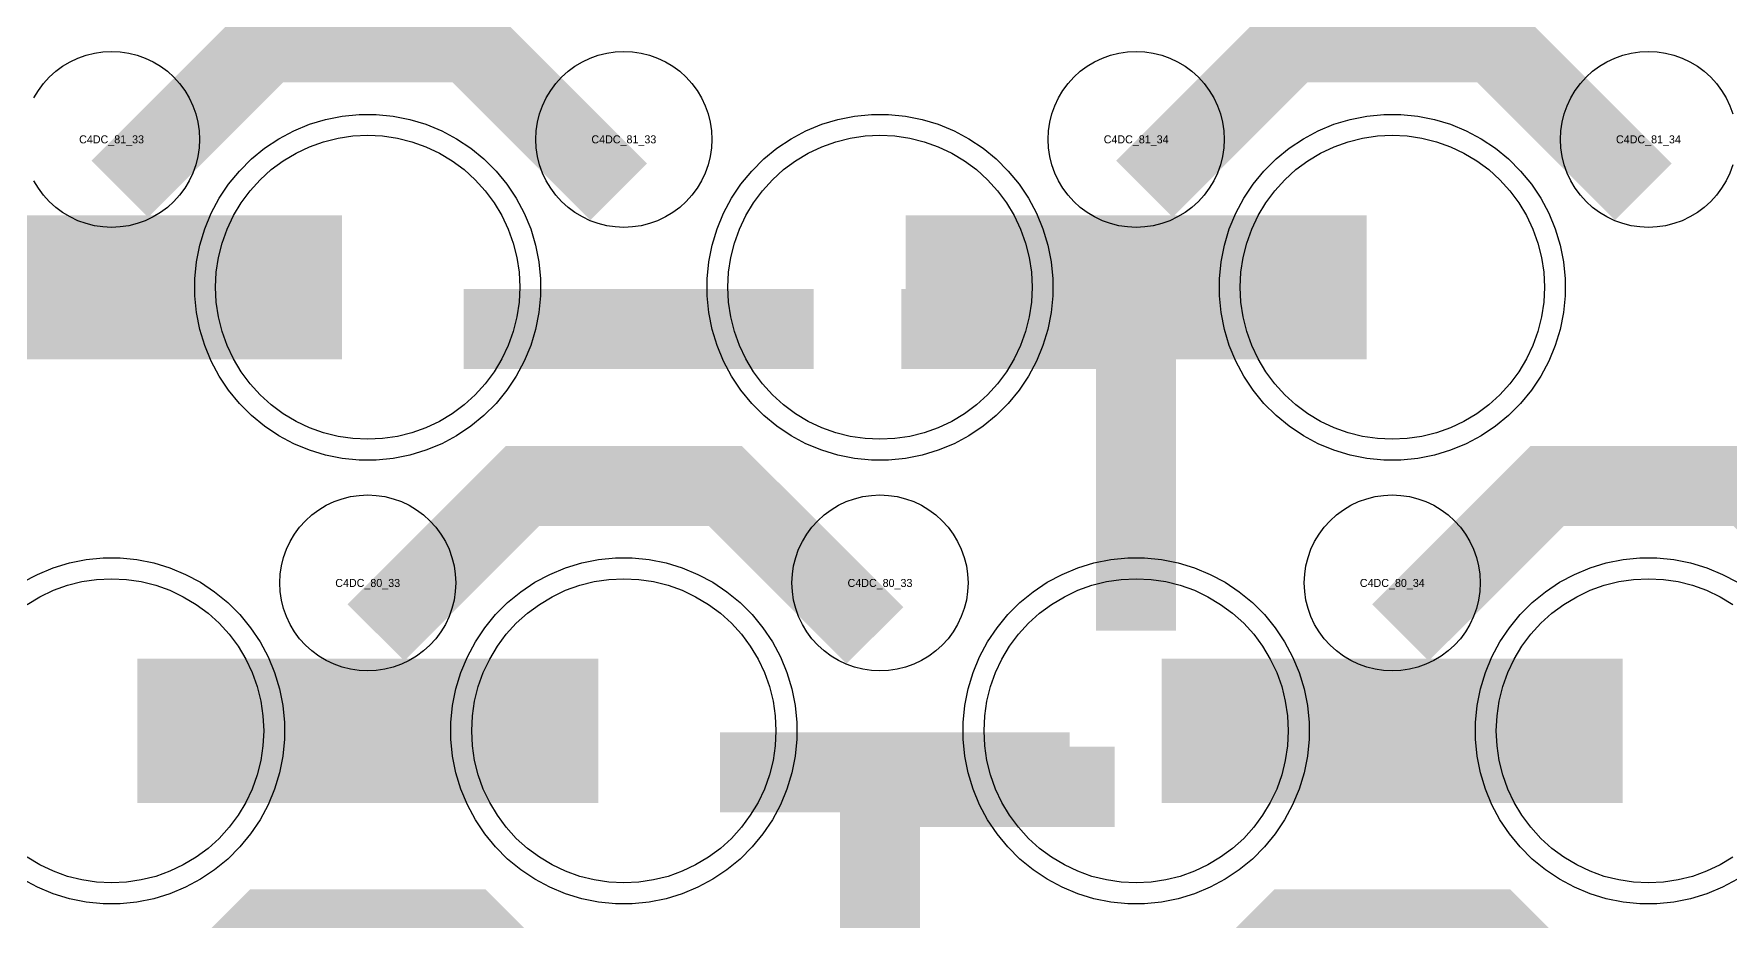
# Model space of a CAD drawing. Extents: x -11880 to 11880, y -14992 to 14992.
# Drawn here: x -1464 to -934, y -3814 to -3537 of the extents above; entities that cross this region are included whole.
import ezdxf
from ezdxf.enums import TextEntityAlignment as Align

# ---------------------------------------------------------------- set-up
doc = ezdxf.new("R2010")
doc.units = 0
doc.header["$MEASUREMENT"] = 0
for name, color, linetype in [('GDS_775_DT_237', 138, 'CONTINUOUS'), ('RDL1_FS', 34, 'CONTINUOUS'), ('RDL_BS', 160, 'CONTINUOUS')]:
    doc.layers.add(name, color=color, linetype=linetype)

msp = doc.modelspace()

# ---------------------------------------------------------------- linework, layer by layer
at = {"layer": 'RDL1_FS'}
for points in [[(-1360, -3663.384), (-1364.657, -3663.155), (-1369.268, -3662.471), (-1373.791, -3661.339), (-1378.181, -3659.767), (-1382.395, -3657.775), (-1386.395, -3655.377), (-1390.14, -3652.599), (-1393.594, -3649.469), (-1396.724, -3646.015), (-1399.502, -3642.27), (-1401.9, -3638.27), (-1403.892, -3634.056), (-1405.464, -3629.666), (-1406.596, -3625.143), (-1407.28, -3620.532), (-1407.509, -3615.875), (-1407.28, -3611.218), (-1406.596, -3606.607), (-1405.464, -3602.084), (-1403.892, -3597.694), (-1401.9, -3593.48), (-1399.502, -3589.48), (-1396.724, -3585.735), (-1393.594, -3582.281), (-1390.14, -3579.151), (-1386.395, -3576.373), (-1382.395, -3573.975), (-1378.181, -3571.983), (-1373.791, -3570.411), (-1369.268, -3569.279), (-1364.657, -3568.595), (-1360, -3568.366), (-1355.343, -3568.595), (-1350.732, -3569.279), (-1346.209, -3570.411), (-1341.819, -3571.983), (-1337.605, -3573.975), (-1333.605, -3576.373), (-1329.86, -3579.151), (-1326.406, -3582.281), (-1323.276, -3585.735), (-1320.498, -3589.48), (-1318.1, -3593.48), (-1316.108, -3597.694), (-1314.536, -3602.084), (-1313.404, -3606.607), (-1312.72, -3611.218), (-1312.491, -3615.875), (-1312.72, -3620.532), (-1313.404, -3625.143), (-1314.536, -3629.666), (-1316.108, -3634.056), (-1318.1, -3638.27), (-1320.498, -3642.27), (-1323.276, -3646.015), (-1326.406, -3649.469), (-1329.86, -3652.599), (-1333.605, -3655.377), (-1337.605, -3657.775), (-1341.819, -3659.767), (-1346.209, -3661.339), (-1350.732, -3662.471), (-1355.343, -3663.155)], [(-1200, -3663.384), (-1204.657, -3663.155), (-1209.268, -3662.471), (-1213.791, -3661.339), (-1218.181, -3659.767), (-1222.395, -3657.775), (-1226.395, -3655.377), (-1230.14, -3652.599), (-1233.594, -3649.469), (-1236.724, -3646.015), (-1239.502, -3642.27), (-1241.9, -3638.27), (-1243.892, -3634.056), (-1245.464, -3629.666), (-1246.596, -3625.143), (-1247.28, -3620.532), (-1247.509, -3615.875), (-1247.28, -3611.218), (-1246.596, -3606.607), (-1245.464, -3602.084), (-1243.892, -3597.694), (-1241.9, -3593.48), (-1239.502, -3589.48), (-1236.724, -3585.735), (-1233.594, -3582.281), (-1230.14, -3579.151), (-1226.395, -3576.373), (-1222.395, -3573.975), (-1218.181, -3571.983), (-1213.791, -3570.411), (-1209.268, -3569.279), (-1204.657, -3568.595), (-1200, -3568.366), (-1195.343, -3568.595), (-1190.732, -3569.279), (-1186.209, -3570.411), (-1181.819, -3571.983), (-1177.605, -3573.975), (-1173.605, -3576.373), (-1169.86, -3579.151), (-1166.406, -3582.281), (-1163.276, -3585.735), (-1160.498, -3589.48), (-1158.1, -3593.48), (-1156.108, -3597.694), (-1154.536, -3602.084), (-1153.404, -3606.607), (-1152.72, -3611.218), (-1152.491, -3615.875), (-1152.72, -3620.532), (-1153.404, -3625.143), (-1154.536, -3629.666), (-1156.108, -3634.056), (-1158.1, -3638.27), (-1160.498, -3642.27), (-1163.276, -3646.015), (-1166.406, -3649.469), (-1169.86, -3652.599), (-1173.605, -3655.377), (-1177.605, -3657.775), (-1181.819, -3659.767), (-1186.209, -3661.339), (-1190.732, -3662.471), (-1195.343, -3663.155)], [(-1040, -3663.384), (-1044.657, -3663.155), (-1049.268, -3662.471), (-1053.791, -3661.339), (-1058.181, -3659.767), (-1062.395, -3657.775), (-1066.395, -3655.377), (-1070.14, -3652.599), (-1073.594, -3649.469), (-1076.724, -3646.015), (-1079.502, -3642.27), (-1081.9, -3638.27), (-1083.892, -3634.056), (-1085.464, -3629.666), (-1086.596, -3625.143), (-1087.28, -3620.532), (-1087.509, -3615.875), (-1087.28, -3611.218), (-1086.596, -3606.607), (-1085.464, -3602.084), (-1083.892, -3597.694), (-1081.9, -3593.48), (-1079.502, -3589.48), (-1076.724, -3585.735), (-1073.594, -3582.281), (-1070.14, -3579.151), (-1066.395, -3576.373), (-1062.395, -3573.975), (-1058.181, -3571.983), (-1053.791, -3570.411), (-1049.268, -3569.279), (-1044.657, -3568.595), (-1040, -3568.366), (-1035.343, -3568.595), (-1030.732, -3569.279), (-1026.209, -3570.411), (-1021.819, -3571.983), (-1017.605, -3573.975), (-1013.605, -3576.373), (-1009.86, -3579.151), (-1006.406, -3582.281), (-1003.276, -3585.735), (-1000.498, -3589.48), (-998.1, -3593.48), (-996.108, -3597.694), (-994.536, -3602.084), (-993.404, -3606.607), (-992.72, -3611.218), (-992.491, -3615.875), (-992.72, -3620.532), (-993.404, -3625.143), (-994.536, -3629.666), (-996.108, -3634.056), (-998.1, -3638.27), (-1000.498, -3642.27), (-1003.276, -3646.015), (-1006.406, -3649.469), (-1009.86, -3652.599), (-1013.605, -3655.377), (-1017.605, -3657.775), (-1021.819, -3659.767), (-1026.209, -3661.339), (-1030.732, -3662.471), (-1035.343, -3663.155)], [(-1280, -3801.949), (-1284.657, -3801.72), (-1289.268, -3801.036), (-1293.791, -3799.904), (-1298.181, -3798.332), (-1302.395, -3796.34), (-1306.395, -3793.942), (-1310.14, -3791.164), (-1313.594, -3788.034), (-1316.724, -3784.58), (-1319.502, -3780.835), (-1321.9, -3776.835), (-1323.892, -3772.621), (-1325.464, -3768.231), (-1326.596, -3763.708), (-1327.28, -3759.097), (-1327.509, -3754.44), (-1327.28, -3749.783), (-1326.596, -3745.172), (-1325.464, -3740.649), (-1323.892, -3736.259), (-1321.9, -3732.045), (-1319.502, -3728.045), (-1316.724, -3724.3), (-1313.594, -3720.846), (-1310.14, -3717.716), (-1306.395, -3714.938), (-1302.395, -3712.54), (-1298.181, -3710.548), (-1293.791, -3708.976), (-1289.268, -3707.844), (-1284.657, -3707.16), (-1280, -3706.931), (-1275.343, -3707.16), (-1270.732, -3707.844), (-1266.209, -3708.976), (-1261.819, -3710.548), (-1257.605, -3712.54), (-1253.605, -3714.938), (-1249.86, -3717.716), (-1246.406, -3720.846), (-1243.276, -3724.3), (-1240.498, -3728.045), (-1238.1, -3732.045), (-1236.108, -3736.259), (-1234.536, -3740.649), (-1233.404, -3745.172), (-1232.72, -3749.783), (-1232.491, -3754.44), (-1232.72, -3759.097), (-1233.404, -3763.708), (-1234.536, -3768.231), (-1236.108, -3772.621), (-1238.1, -3776.835), (-1240.498, -3780.835), (-1243.276, -3784.58), (-1246.406, -3788.034), (-1249.86, -3791.164), (-1253.605, -3793.942), (-1257.605, -3796.34), (-1261.819, -3798.332), (-1266.209, -3799.904), (-1270.732, -3801.036), (-1275.343, -3801.72)], [(-1120, -3801.949), (-1124.657, -3801.72), (-1129.268, -3801.036), (-1133.791, -3799.904), (-1138.181, -3798.332), (-1142.395, -3796.34), (-1146.395, -3793.942), (-1150.14, -3791.164), (-1153.594, -3788.034), (-1156.724, -3784.58), (-1159.502, -3780.835), (-1161.9, -3776.835), (-1163.892, -3772.621), (-1165.464, -3768.231), (-1166.596, -3763.708), (-1167.28, -3759.097), (-1167.509, -3754.44), (-1167.28, -3749.783), (-1166.596, -3745.172), (-1165.464, -3740.649), (-1163.892, -3736.259), (-1161.9, -3732.045), (-1159.502, -3728.045), (-1156.724, -3724.3), (-1153.594, -3720.846), (-1150.14, -3717.716), (-1146.395, -3714.938), (-1142.395, -3712.54), (-1138.181, -3710.548), (-1133.791, -3708.976), (-1129.268, -3707.844), (-1124.657, -3707.16), (-1120, -3706.931), (-1115.343, -3707.16), (-1110.732, -3707.844), (-1106.209, -3708.976), (-1101.819, -3710.548), (-1097.605, -3712.54), (-1093.605, -3714.938), (-1089.86, -3717.716), (-1086.406, -3720.846), (-1083.276, -3724.3), (-1080.498, -3728.045), (-1078.1, -3732.045), (-1076.108, -3736.259), (-1074.536, -3740.649), (-1073.404, -3745.172), (-1072.72, -3749.783), (-1072.491, -3754.44), (-1072.72, -3759.097), (-1073.404, -3763.708), (-1074.536, -3768.231), (-1076.108, -3772.621), (-1078.1, -3776.835), (-1080.498, -3780.835), (-1083.276, -3784.58), (-1086.406, -3788.034), (-1089.86, -3791.164), (-1093.605, -3793.942), (-1097.605, -3796.34), (-1101.819, -3798.332), (-1106.209, -3799.904), (-1110.732, -3801.036), (-1115.343, -3801.72)]]:
    msp.add_lwpolyline(points, close=True, dxfattribs=at)
for points in [[(-1511.998, -3615.875, 45, 45, 0), (-1439.998, -3615.875, 45, 45, 0)], [(-1439.998, -3615.875, 45, 45, 0), (-1367.998, -3615.875, 45, 45, 0)], [(-1191.998, -3615.875, 45, 45, 0), (-1119.998, -3615.875, 45, 45, 0)], [(-1119.998, -3615.875, 45, 45, 0), (-1047.998, -3615.875, 45, 45, 0)], [(-1431.998, -3754.44, 45, 45, 0), (-1359.998, -3754.44, 45, 45, 0)], [(-1359.998, -3754.44, 45, 45, 0), (-1287.998, -3754.44, 45, 45, 0)], [(-1111.998, -3754.44, 45, 45, 0), (-1039.998, -3754.44, 45, 45, 0)], [(-1039.998, -3754.44, 45, 45, 0), (-967.998, -3754.44, 45, 45, 0)]]:
    msp.add_lwpolyline(points, format="xyseb", dxfattribs=at)
for points in [[(-1466.395, -3714.938), (-1462.395, -3712.54), (-1458.181, -3710.548), (-1453.791, -3708.976), (-1449.268, -3707.844), (-1444.657, -3707.16), (-1440, -3706.931), (-1435.343, -3707.16), (-1430.732, -3707.844), (-1426.209, -3708.976), (-1421.819, -3710.548), (-1417.605, -3712.54), (-1413.605, -3714.938), (-1409.86, -3717.716), (-1406.406, -3720.846), (-1403.276, -3724.3), (-1400.498, -3728.045), (-1398.1, -3732.045), (-1396.108, -3736.259), (-1394.536, -3740.649), (-1393.404, -3745.172), (-1392.72, -3749.783), (-1392.491, -3754.44), (-1392.72, -3759.097), (-1393.404, -3763.708), (-1394.536, -3768.231), (-1396.108, -3772.621), (-1398.1, -3776.835), (-1400.498, -3780.835), (-1403.276, -3784.58), (-1406.406, -3788.034), (-1409.86, -3791.164), (-1413.605, -3793.942), (-1417.605, -3796.34), (-1421.819, -3798.332), (-1426.209, -3799.904), (-1430.732, -3801.036), (-1435.343, -3801.72), (-1440, -3801.949), (-1444.657, -3801.72), (-1449.268, -3801.036), (-1453.791, -3799.904), (-1458.181, -3798.332), (-1462.395, -3796.34), (-1466.395, -3793.942)], [(-933.605, -3793.942), (-937.605, -3796.34), (-941.819, -3798.332), (-946.209, -3799.904), (-950.732, -3801.036), (-955.343, -3801.72), (-960, -3801.949), (-964.657, -3801.72), (-969.268, -3801.036), (-973.791, -3799.904), (-978.181, -3798.332), (-982.395, -3796.34), (-986.395, -3793.942), (-990.14, -3791.164), (-993.594, -3788.034), (-996.724, -3784.58), (-999.502, -3780.835), (-1001.9, -3776.835), (-1003.892, -3772.621), (-1005.464, -3768.231), (-1006.596, -3763.708), (-1007.28, -3759.097), (-1007.509, -3754.44), (-1007.28, -3749.783), (-1006.596, -3745.172), (-1005.464, -3740.649), (-1003.892, -3736.259), (-1001.9, -3732.045), (-999.502, -3728.045), (-996.724, -3724.3), (-993.594, -3720.846), (-990.14, -3717.716), (-986.395, -3714.938), (-982.395, -3712.54), (-978.181, -3710.548), (-973.791, -3708.976), (-969.268, -3707.844), (-964.657, -3707.16), (-960, -3706.931), (-955.343, -3707.16), (-950.732, -3707.844), (-946.209, -3708.976), (-941.819, -3710.548), (-937.605, -3712.54), (-933.605, -3714.938)]]:
    msp.add_lwpolyline(points, dxfattribs=at)
at = {"layer": 'RDL_BS'}
for points in [[(-1437.438, -3585.189, 25, 25, 0), (-1391.623, -3539.374, 25, 25, 0), (-1358.07, -3539.374, 25, 25, 0)], [(-1281.599, -3586.088, 25, 25, 0), (-1328.313, -3539.374, 25, 25, 0), (-1358.071, -3539.374, 25, 25, 0)], [(-1117.438, -3585.189, 25, 25, 0), (-1071.623, -3539.374, 25, 25, 0), (-1038.07, -3539.374, 25, 25, 0)], [(-961.599, -3586.088, 25, 25, 0), (-1008.313, -3539.374, 25, 25, 0), (-1038.071, -3539.374, 25, 25, 0)], [(-1120, -3723.16, 25, 25, 0), (-1120, -3616.383, 25, 25, 0)], [(-1329.984, -3628.888, 25, 25, 0), (-1220.719, -3628.888, 25, 25, 0)], [(-1107.5, -3628.883, 25, 25, 0), (-1193.333, -3628.883, 25, 25, 0)], [(-1147.056, -3628.883, 25, 25, 0), (-1188.26, -3628.883, 25, 25, 0)], [(-1120, -3646.852, 25, 25, 0), (-1120, -3692.472, 25, 25, 0)], [(-1357.438, -3723.754, 25, 25, 0), (-1311.623, -3677.939, 25, 25, 0), (-1278.07, -3677.939, 25, 25, 0)], [(-1201.599, -3724.653, 25, 25, 0), (-1248.313, -3677.939, 25, 25, 0), (-1278.071, -3677.939, 25, 25, 0)], [(-1037.438, -3723.754, 25, 25, 0), (-991.623, -3677.939, 25, 25, 0), (-958.07, -3677.939, 25, 25, 0)], [(-881.599, -3724.653, 25, 25, 0), (-928.313, -3677.939, 25, 25, 0), (-958.071, -3677.939, 25, 25, 0)], [(-1200, -3866.212, 25, 25, 0), (-1200, -3759.435, 25, 25, 0)], [(-1249.984, -3767.453, 25, 25, 0), (-1140.719, -3767.453, 25, 25, 0)], [(-1212.5, -3771.935, 25, 25, 0), (-1126.667, -3771.935, 25, 25, 0)], [(-1172.944, -3771.935, 25, 25, 0), (-1131.74, -3771.935, 25, 25, 0)], [(-1200, -3789.904, 25, 25, 0), (-1200, -3835.524, 25, 25, 0)], [(-1437.438, -3862.319, 25, 25, 0), (-1391.623, -3816.504, 25, 25, 0), (-1358.07, -3816.504, 25, 25, 0)], [(-1281.599, -3863.218, 25, 25, 0), (-1328.313, -3816.504, 25, 25, 0), (-1358.071, -3816.504, 25, 25, 0)], [(-1117.438, -3862.319, 25, 25, 0), (-1071.623, -3816.504, 25, 25, 0), (-1038.07, -3816.504, 25, 25, 0)], [(-961.599, -3863.218, 25, 25, 0), (-1008.313, -3816.504, 25, 25, 0), (-1038.071, -3816.504, 25, 25, 0)]]:
    msp.add_lwpolyline(points, format="xyseb", dxfattribs=at)
for points in [[(-1464.25, -3556.731), (-1462.857, -3554.407), (-1461.254, -3552.244), (-1459.442, -3550.245), (-1457.443, -3548.433), (-1455.28, -3546.83), (-1452.956, -3545.437), (-1450.519, -3544.285), (-1447.984, -3543.378), (-1445.365, -3542.721), (-1442.693, -3542.325), (-1440, -3542.193), (-1437.307, -3542.325), (-1434.635, -3542.721), (-1432.016, -3543.378), (-1429.481, -3544.285), (-1427.044, -3545.437), (-1424.72, -3546.83), (-1422.557, -3548.433), (-1420.558, -3550.245), (-1418.746, -3552.244), (-1417.143, -3554.407), (-1415.75, -3556.731), (-1414.598, -3559.168), (-1413.691, -3561.703), (-1413.034, -3564.322), (-1412.638, -3566.994), (-1412.506, -3569.687), (-1412.638, -3572.38), (-1413.034, -3575.052), (-1413.691, -3577.671), (-1414.598, -3580.206), (-1415.75, -3582.643), (-1417.143, -3584.967), (-1418.746, -3587.13), (-1420.558, -3589.129), (-1422.557, -3590.941), (-1424.72, -3592.544), (-1427.044, -3593.937), (-1429.481, -3595.089), (-1432.016, -3595.996), (-1434.635, -3596.653), (-1437.307, -3597.049), (-1440, -3597.181), (-1442.693, -3597.049), (-1445.365, -3596.653), (-1447.984, -3595.996), (-1450.519, -3595.089), (-1452.956, -3593.937), (-1455.28, -3592.544), (-1457.443, -3590.941), (-1459.442, -3589.129), (-1461.254, -3587.13), (-1462.857, -3584.967), (-1464.25, -3582.643)], [(-933.691, -3577.671), (-934.598, -3580.206), (-935.75, -3582.643), (-937.143, -3584.967), (-938.746, -3587.13), (-940.558, -3589.129), (-942.557, -3590.941), (-944.72, -3592.544), (-947.044, -3593.937), (-949.481, -3595.089), (-952.016, -3595.996), (-954.635, -3596.653), (-957.307, -3597.049), (-960, -3597.181), (-962.693, -3597.049), (-965.365, -3596.653), (-967.984, -3595.996), (-970.519, -3595.089), (-972.956, -3593.937), (-975.28, -3592.544), (-977.443, -3590.941), (-979.442, -3589.129), (-981.254, -3587.13), (-982.857, -3584.967), (-984.25, -3582.643), (-985.402, -3580.206), (-986.309, -3577.671), (-986.966, -3575.052), (-987.362, -3572.38), (-987.494, -3569.687), (-987.362, -3566.994), (-986.966, -3564.322), (-986.309, -3561.703), (-985.402, -3559.168), (-984.25, -3556.731), (-982.857, -3554.407), (-981.254, -3552.244), (-979.442, -3550.245), (-977.443, -3548.433), (-975.28, -3546.83), (-972.956, -3545.437), (-970.519, -3544.285), (-967.984, -3543.378), (-965.365, -3542.721), (-962.693, -3542.325), (-960, -3542.193), (-957.307, -3542.325), (-954.635, -3542.721), (-952.016, -3543.378), (-949.481, -3544.285), (-947.044, -3545.437), (-944.72, -3546.83), (-942.557, -3548.433), (-940.558, -3550.245), (-938.746, -3552.244), (-937.143, -3554.407), (-935.75, -3556.731), (-934.598, -3559.168), (-933.691, -3561.703)], [(-1467.777, -3708.057), (-1463.115, -3705.565), (-1458.205, -3703.534), (-1453.165, -3702.003), (-1447.938, -3700.957), (-1442.644, -3700.44), (-1437.356, -3700.44), (-1432.062, -3700.957), (-1426.835, -3702.003), (-1421.795, -3703.534), (-1416.885, -3705.565), (-1412.223, -3708.057), (-1407.809, -3711.004), (-1403.708, -3714.366), (-1399.926, -3718.148), (-1396.564, -3722.249), (-1393.617, -3726.663), (-1391.125, -3731.325), (-1389.094, -3736.235), (-1387.563, -3741.275), (-1386.517, -3746.502), (-1386, -3751.796), (-1386, -3757.084), (-1386.517, -3762.378), (-1387.563, -3767.605), (-1389.094, -3772.645), (-1391.125, -3777.555), (-1393.617, -3782.217), (-1396.564, -3786.631), (-1399.926, -3790.732), (-1403.708, -3794.514), (-1407.809, -3797.876), (-1412.223, -3800.823), (-1416.885, -3803.315), (-1421.795, -3805.346), (-1426.835, -3806.877), (-1432.062, -3807.923), (-1437.356, -3808.44), (-1442.644, -3808.44), (-1447.938, -3807.923), (-1453.165, -3806.877), (-1458.205, -3805.346), (-1463.115, -3803.315), (-1467.777, -3800.823)], [(-932.223, -3800.823), (-936.885, -3803.315), (-941.795, -3805.346), (-946.835, -3806.877), (-952.062, -3807.923), (-957.356, -3808.44), (-962.644, -3808.44), (-967.938, -3807.923), (-973.165, -3806.877), (-978.205, -3805.346), (-983.115, -3803.315), (-987.777, -3800.823), (-992.191, -3797.876), (-996.292, -3794.514), (-1000.074, -3790.732), (-1003.436, -3786.631), (-1006.383, -3782.217), (-1008.875, -3777.555), (-1010.906, -3772.645), (-1012.437, -3767.605), (-1013.483, -3762.378), (-1014, -3757.084), (-1014, -3751.796), (-1013.483, -3746.502), (-1012.437, -3741.275), (-1010.906, -3736.235), (-1008.875, -3731.325), (-1006.383, -3726.663), (-1003.436, -3722.249), (-1000.074, -3718.148), (-996.292, -3714.366), (-992.191, -3711.004), (-987.777, -3708.057), (-983.115, -3705.565), (-978.205, -3703.534), (-973.165, -3702.003), (-967.938, -3700.957), (-962.644, -3700.44), (-957.356, -3700.44), (-952.062, -3700.957), (-946.835, -3702.003), (-941.795, -3703.534), (-936.885, -3705.565), (-932.223, -3708.057)]]:
    msp.add_lwpolyline(points, dxfattribs=at)
for points in [[(-1280, -3597.181), (-1282.693, -3597.049), (-1285.365, -3596.653), (-1287.984, -3595.996), (-1290.519, -3595.089), (-1292.956, -3593.937), (-1295.28, -3592.544), (-1297.443, -3590.941), (-1299.442, -3589.129), (-1301.254, -3587.13), (-1302.857, -3584.967), (-1304.25, -3582.643), (-1305.402, -3580.206), (-1306.309, -3577.671), (-1306.966, -3575.052), (-1307.362, -3572.38), (-1307.494, -3569.687), (-1307.362, -3566.994), (-1306.966, -3564.322), (-1306.309, -3561.703), (-1305.402, -3559.168), (-1304.25, -3556.731), (-1302.857, -3554.407), (-1301.254, -3552.244), (-1299.442, -3550.245), (-1297.443, -3548.433), (-1295.28, -3546.83), (-1292.956, -3545.437), (-1290.519, -3544.285), (-1287.984, -3543.378), (-1285.365, -3542.721), (-1282.693, -3542.325), (-1280, -3542.193), (-1277.307, -3542.325), (-1274.635, -3542.721), (-1272.016, -3543.378), (-1269.481, -3544.285), (-1267.044, -3545.437), (-1264.72, -3546.83), (-1262.557, -3548.433), (-1260.558, -3550.245), (-1258.746, -3552.244), (-1257.143, -3554.407), (-1255.75, -3556.731), (-1254.598, -3559.168), (-1253.691, -3561.703), (-1253.034, -3564.322), (-1252.638, -3566.994), (-1252.506, -3569.687), (-1252.638, -3572.38), (-1253.034, -3575.052), (-1253.691, -3577.671), (-1254.598, -3580.206), (-1255.75, -3582.643), (-1257.143, -3584.967), (-1258.746, -3587.13), (-1260.558, -3589.129), (-1262.557, -3590.941), (-1264.72, -3592.544), (-1267.044, -3593.937), (-1269.481, -3595.089), (-1272.016, -3595.996), (-1274.635, -3596.653), (-1277.307, -3597.049)], [(-1120, -3597.181), (-1122.693, -3597.049), (-1125.365, -3596.653), (-1127.984, -3595.996), (-1130.519, -3595.089), (-1132.956, -3593.937), (-1135.28, -3592.544), (-1137.443, -3590.941), (-1139.442, -3589.129), (-1141.254, -3587.13), (-1142.857, -3584.967), (-1144.25, -3582.643), (-1145.402, -3580.206), (-1146.309, -3577.671), (-1146.966, -3575.052), (-1147.362, -3572.38), (-1147.494, -3569.687), (-1147.362, -3566.994), (-1146.966, -3564.322), (-1146.309, -3561.703), (-1145.402, -3559.168), (-1144.25, -3556.731), (-1142.857, -3554.407), (-1141.254, -3552.244), (-1139.442, -3550.245), (-1137.443, -3548.433), (-1135.28, -3546.83), (-1132.956, -3545.437), (-1130.519, -3544.285), (-1127.984, -3543.378), (-1125.365, -3542.721), (-1122.693, -3542.325), (-1120, -3542.193), (-1117.307, -3542.325), (-1114.635, -3542.721), (-1112.016, -3543.378), (-1109.481, -3544.285), (-1107.044, -3545.437), (-1104.72, -3546.83), (-1102.557, -3548.433), (-1100.558, -3550.245), (-1098.746, -3552.244), (-1097.143, -3554.407), (-1095.75, -3556.731), (-1094.598, -3559.168), (-1093.691, -3561.703), (-1093.034, -3564.322), (-1092.638, -3566.994), (-1092.506, -3569.687), (-1092.638, -3572.38), (-1093.034, -3575.052), (-1093.691, -3577.671), (-1094.598, -3580.206), (-1095.75, -3582.643), (-1097.143, -3584.967), (-1098.746, -3587.13), (-1100.558, -3589.129), (-1102.557, -3590.941), (-1104.72, -3592.544), (-1107.044, -3593.937), (-1109.481, -3595.089), (-1112.016, -3595.996), (-1114.635, -3596.653), (-1117.307, -3597.049)], [(-1362.644, -3669.875), (-1367.938, -3669.358), (-1373.165, -3668.312), (-1378.205, -3666.781), (-1383.115, -3664.75), (-1387.777, -3662.258), (-1392.191, -3659.311), (-1396.292, -3655.949), (-1400.074, -3652.167), (-1403.436, -3648.066), (-1406.383, -3643.652), (-1408.875, -3638.99), (-1410.906, -3634.08), (-1412.437, -3629.04), (-1413.483, -3623.813), (-1414, -3618.519), (-1414, -3613.231), (-1413.483, -3607.937), (-1412.437, -3602.71), (-1410.906, -3597.67), (-1408.875, -3592.76), (-1406.383, -3588.098), (-1403.436, -3583.684), (-1400.074, -3579.583), (-1396.292, -3575.801), (-1392.191, -3572.439), (-1387.777, -3569.492), (-1383.115, -3567), (-1378.205, -3564.969), (-1373.165, -3563.438), (-1367.938, -3562.392), (-1362.644, -3561.875), (-1357.356, -3561.875), (-1352.062, -3562.392), (-1346.835, -3563.438), (-1341.795, -3564.969), (-1336.885, -3567), (-1332.223, -3569.492), (-1327.809, -3572.439), (-1323.708, -3575.801), (-1319.926, -3579.583), (-1316.564, -3583.684), (-1313.617, -3588.098), (-1311.125, -3592.76), (-1309.094, -3597.67), (-1307.563, -3602.71), (-1306.517, -3607.937), (-1306, -3613.231), (-1306, -3618.519), (-1306.517, -3623.813), (-1307.563, -3629.04), (-1309.094, -3634.08), (-1311.125, -3638.99), (-1313.617, -3643.652), (-1316.564, -3648.066), (-1319.926, -3652.167), (-1323.708, -3655.949), (-1327.809, -3659.311), (-1332.223, -3662.258), (-1336.885, -3664.75), (-1341.795, -3666.781), (-1346.835, -3668.312), (-1352.062, -3669.358), (-1357.356, -3669.875)], [(-1202.644, -3669.875), (-1207.938, -3669.358), (-1213.165, -3668.312), (-1218.205, -3666.781), (-1223.115, -3664.75), (-1227.777, -3662.258), (-1232.191, -3659.311), (-1236.292, -3655.949), (-1240.074, -3652.167), (-1243.436, -3648.066), (-1246.383, -3643.652), (-1248.875, -3638.99), (-1250.906, -3634.08), (-1252.437, -3629.04), (-1253.483, -3623.813), (-1254, -3618.519), (-1254, -3613.231), (-1253.483, -3607.937), (-1252.437, -3602.71), (-1250.906, -3597.67), (-1248.875, -3592.76), (-1246.383, -3588.098), (-1243.436, -3583.684), (-1240.074, -3579.583), (-1236.292, -3575.801), (-1232.191, -3572.439), (-1227.777, -3569.492), (-1223.115, -3567), (-1218.205, -3564.969), (-1213.165, -3563.438), (-1207.938, -3562.392), (-1202.644, -3561.875), (-1197.356, -3561.875), (-1192.062, -3562.392), (-1186.835, -3563.438), (-1181.795, -3564.969), (-1176.885, -3567), (-1172.223, -3569.492), (-1167.809, -3572.439), (-1163.708, -3575.801), (-1159.926, -3579.583), (-1156.564, -3583.684), (-1153.617, -3588.098), (-1151.125, -3592.76), (-1149.094, -3597.67), (-1147.563, -3602.71), (-1146.517, -3607.937), (-1146, -3613.231), (-1146, -3618.519), (-1146.517, -3623.813), (-1147.563, -3629.04), (-1149.094, -3634.08), (-1151.125, -3638.99), (-1153.617, -3643.652), (-1156.564, -3648.066), (-1159.926, -3652.167), (-1163.708, -3655.949), (-1167.809, -3659.311), (-1172.223, -3662.258), (-1176.885, -3664.75), (-1181.795, -3666.781), (-1186.835, -3668.312), (-1192.062, -3669.358), (-1197.356, -3669.875)], [(-1042.644, -3669.875), (-1047.938, -3669.358), (-1053.165, -3668.312), (-1058.205, -3666.781), (-1063.115, -3664.75), (-1067.777, -3662.258), (-1072.191, -3659.311), (-1076.292, -3655.949), (-1080.074, -3652.167), (-1083.436, -3648.066), (-1086.383, -3643.652), (-1088.875, -3638.99), (-1090.906, -3634.08), (-1092.437, -3629.04), (-1093.483, -3623.813), (-1094, -3618.519), (-1094, -3613.231), (-1093.483, -3607.937), (-1092.437, -3602.71), (-1090.906, -3597.67), (-1088.875, -3592.76), (-1086.383, -3588.098), (-1083.436, -3583.684), (-1080.074, -3579.583), (-1076.292, -3575.801), (-1072.191, -3572.439), (-1067.777, -3569.492), (-1063.115, -3567), (-1058.205, -3564.969), (-1053.165, -3563.438), (-1047.938, -3562.392), (-1042.644, -3561.875), (-1037.356, -3561.875), (-1032.062, -3562.392), (-1026.835, -3563.438), (-1021.795, -3564.969), (-1016.885, -3567), (-1012.223, -3569.492), (-1007.809, -3572.439), (-1003.708, -3575.801), (-999.926, -3579.583), (-996.564, -3583.684), (-993.617, -3588.098), (-991.125, -3592.76), (-989.094, -3597.67), (-987.563, -3602.71), (-986.517, -3607.937), (-986, -3613.231), (-986, -3618.519), (-986.517, -3623.813), (-987.563, -3629.04), (-989.094, -3634.08), (-991.125, -3638.99), (-993.617, -3643.652), (-996.564, -3648.066), (-999.926, -3652.167), (-1003.708, -3655.949), (-1007.809, -3659.311), (-1012.223, -3662.258), (-1016.885, -3664.75), (-1021.795, -3666.781), (-1026.835, -3668.312), (-1032.062, -3669.358), (-1037.356, -3669.875)], [(-1360, -3735.746), (-1362.693, -3735.614), (-1365.365, -3735.218), (-1367.984, -3734.561), (-1370.519, -3733.654), (-1372.956, -3732.502), (-1375.28, -3731.109), (-1377.443, -3729.506), (-1379.442, -3727.694), (-1381.254, -3725.695), (-1382.857, -3723.532), (-1384.25, -3721.208), (-1385.402, -3718.771), (-1386.309, -3716.236), (-1386.966, -3713.617), (-1387.362, -3710.945), (-1387.494, -3708.252), (-1387.362, -3705.559), (-1386.966, -3702.887), (-1386.309, -3700.268), (-1385.402, -3697.733), (-1384.25, -3695.296), (-1382.857, -3692.972), (-1381.254, -3690.809), (-1379.442, -3688.81), (-1377.443, -3686.998), (-1375.28, -3685.395), (-1372.956, -3684.002), (-1370.519, -3682.85), (-1367.984, -3681.943), (-1365.365, -3681.286), (-1362.693, -3680.89), (-1360, -3680.758), (-1357.307, -3680.89), (-1354.635, -3681.286), (-1352.016, -3681.943), (-1349.481, -3682.85), (-1347.044, -3684.002), (-1344.72, -3685.395), (-1342.557, -3686.998), (-1340.558, -3688.81), (-1338.746, -3690.809), (-1337.143, -3692.972), (-1335.75, -3695.296), (-1334.598, -3697.733), (-1333.691, -3700.268), (-1333.034, -3702.887), (-1332.638, -3705.559), (-1332.506, -3708.252), (-1332.638, -3710.945), (-1333.034, -3713.617), (-1333.691, -3716.236), (-1334.598, -3718.771), (-1335.75, -3721.208), (-1337.143, -3723.532), (-1338.746, -3725.695), (-1340.558, -3727.694), (-1342.557, -3729.506), (-1344.72, -3731.109), (-1347.044, -3732.502), (-1349.481, -3733.654), (-1352.016, -3734.561), (-1354.635, -3735.218), (-1357.307, -3735.614)], [(-1200, -3735.746), (-1202.693, -3735.614), (-1205.365, -3735.218), (-1207.984, -3734.561), (-1210.519, -3733.654), (-1212.956, -3732.502), (-1215.28, -3731.109), (-1217.443, -3729.506), (-1219.442, -3727.694), (-1221.254, -3725.695), (-1222.857, -3723.532), (-1224.25, -3721.208), (-1225.402, -3718.771), (-1226.309, -3716.236), (-1226.966, -3713.617), (-1227.362, -3710.945), (-1227.494, -3708.252), (-1227.362, -3705.559), (-1226.966, -3702.887), (-1226.309, -3700.268), (-1225.402, -3697.733), (-1224.25, -3695.296), (-1222.857, -3692.972), (-1221.254, -3690.809), (-1219.442, -3688.81), (-1217.443, -3686.998), (-1215.28, -3685.395), (-1212.956, -3684.002), (-1210.519, -3682.85), (-1207.984, -3681.943), (-1205.365, -3681.286), (-1202.693, -3680.89), (-1200, -3680.758), (-1197.307, -3680.89), (-1194.635, -3681.286), (-1192.016, -3681.943), (-1189.481, -3682.85), (-1187.044, -3684.002), (-1184.72, -3685.395), (-1182.557, -3686.998), (-1180.558, -3688.81), (-1178.746, -3690.809), (-1177.143, -3692.972), (-1175.75, -3695.296), (-1174.598, -3697.733), (-1173.691, -3700.268), (-1173.034, -3702.887), (-1172.638, -3705.559), (-1172.506, -3708.252), (-1172.638, -3710.945), (-1173.034, -3713.617), (-1173.691, -3716.236), (-1174.598, -3718.771), (-1175.75, -3721.208), (-1177.143, -3723.532), (-1178.746, -3725.695), (-1180.558, -3727.694), (-1182.557, -3729.506), (-1184.72, -3731.109), (-1187.044, -3732.502), (-1189.481, -3733.654), (-1192.016, -3734.561), (-1194.635, -3735.218), (-1197.307, -3735.614)], [(-1040, -3735.746), (-1042.693, -3735.614), (-1045.365, -3735.218), (-1047.984, -3734.561), (-1050.519, -3733.654), (-1052.956, -3732.502), (-1055.28, -3731.109), (-1057.443, -3729.506), (-1059.442, -3727.694), (-1061.254, -3725.695), (-1062.857, -3723.532), (-1064.25, -3721.208), (-1065.402, -3718.771), (-1066.309, -3716.236), (-1066.966, -3713.617), (-1067.362, -3710.945), (-1067.494, -3708.252), (-1067.362, -3705.559), (-1066.966, -3702.887), (-1066.309, -3700.268), (-1065.402, -3697.733), (-1064.25, -3695.296), (-1062.857, -3692.972), (-1061.254, -3690.809), (-1059.442, -3688.81), (-1057.443, -3686.998), (-1055.28, -3685.395), (-1052.956, -3684.002), (-1050.519, -3682.85), (-1047.984, -3681.943), (-1045.365, -3681.286), (-1042.693, -3680.89), (-1040, -3680.758), (-1037.307, -3680.89), (-1034.635, -3681.286), (-1032.016, -3681.943), (-1029.481, -3682.85), (-1027.044, -3684.002), (-1024.72, -3685.395), (-1022.557, -3686.998), (-1020.558, -3688.81), (-1018.746, -3690.809), (-1017.143, -3692.972), (-1015.75, -3695.296), (-1014.598, -3697.733), (-1013.691, -3700.268), (-1013.034, -3702.887), (-1012.638, -3705.559), (-1012.506, -3708.252), (-1012.638, -3710.945), (-1013.034, -3713.617), (-1013.691, -3716.236), (-1014.598, -3718.771), (-1015.75, -3721.208), (-1017.143, -3723.532), (-1018.746, -3725.695), (-1020.558, -3727.694), (-1022.557, -3729.506), (-1024.72, -3731.109), (-1027.044, -3732.502), (-1029.481, -3733.654), (-1032.016, -3734.561), (-1034.635, -3735.218), (-1037.307, -3735.614)], [(-1282.644, -3808.44), (-1287.938, -3807.923), (-1293.165, -3806.877), (-1298.205, -3805.346), (-1303.115, -3803.315), (-1307.777, -3800.823), (-1312.191, -3797.876), (-1316.292, -3794.514), (-1320.074, -3790.732), (-1323.436, -3786.631), (-1326.383, -3782.217), (-1328.875, -3777.555), (-1330.906, -3772.645), (-1332.437, -3767.605), (-1333.483, -3762.378), (-1334, -3757.084), (-1334, -3751.796), (-1333.483, -3746.502), (-1332.437, -3741.275), (-1330.906, -3736.235), (-1328.875, -3731.325), (-1326.383, -3726.663), (-1323.436, -3722.249), (-1320.074, -3718.148), (-1316.292, -3714.366), (-1312.191, -3711.004), (-1307.777, -3708.057), (-1303.115, -3705.565), (-1298.205, -3703.534), (-1293.165, -3702.003), (-1287.938, -3700.957), (-1282.644, -3700.44), (-1277.356, -3700.44), (-1272.062, -3700.957), (-1266.835, -3702.003), (-1261.795, -3703.534), (-1256.885, -3705.565), (-1252.223, -3708.057), (-1247.809, -3711.004), (-1243.708, -3714.366), (-1239.926, -3718.148), (-1236.564, -3722.249), (-1233.617, -3726.663), (-1231.125, -3731.325), (-1229.094, -3736.235), (-1227.563, -3741.275), (-1226.517, -3746.502), (-1226, -3751.796), (-1226, -3757.084), (-1226.517, -3762.378), (-1227.563, -3767.605), (-1229.094, -3772.645), (-1231.125, -3777.555), (-1233.617, -3782.217), (-1236.564, -3786.631), (-1239.926, -3790.732), (-1243.708, -3794.514), (-1247.809, -3797.876), (-1252.223, -3800.823), (-1256.885, -3803.315), (-1261.795, -3805.346), (-1266.835, -3806.877), (-1272.062, -3807.923), (-1277.356, -3808.44)], [(-1122.644, -3808.44), (-1127.938, -3807.923), (-1133.165, -3806.877), (-1138.205, -3805.346), (-1143.115, -3803.315), (-1147.777, -3800.823), (-1152.191, -3797.876), (-1156.292, -3794.514), (-1160.074, -3790.732), (-1163.436, -3786.631), (-1166.383, -3782.217), (-1168.875, -3777.555), (-1170.906, -3772.645), (-1172.437, -3767.605), (-1173.483, -3762.378), (-1174, -3757.084), (-1174, -3751.796), (-1173.483, -3746.502), (-1172.437, -3741.275), (-1170.906, -3736.235), (-1168.875, -3731.325), (-1166.383, -3726.663), (-1163.436, -3722.249), (-1160.074, -3718.148), (-1156.292, -3714.366), (-1152.191, -3711.004), (-1147.777, -3708.057), (-1143.115, -3705.565), (-1138.205, -3703.534), (-1133.165, -3702.003), (-1127.938, -3700.957), (-1122.644, -3700.44), (-1117.356, -3700.44), (-1112.062, -3700.957), (-1106.835, -3702.003), (-1101.795, -3703.534), (-1096.885, -3705.565), (-1092.223, -3708.057), (-1087.809, -3711.004), (-1083.708, -3714.366), (-1079.926, -3718.148), (-1076.564, -3722.249), (-1073.617, -3726.663), (-1071.125, -3731.325), (-1069.094, -3736.235), (-1067.563, -3741.275), (-1066.517, -3746.502), (-1066, -3751.796), (-1066, -3757.084), (-1066.517, -3762.378), (-1067.563, -3767.605), (-1069.094, -3772.645), (-1071.125, -3777.555), (-1073.617, -3782.217), (-1076.564, -3786.631), (-1079.926, -3790.732), (-1083.708, -3794.514), (-1087.809, -3797.876), (-1092.223, -3800.823), (-1096.885, -3803.315), (-1101.795, -3805.346), (-1106.835, -3806.877), (-1112.062, -3807.923), (-1117.356, -3808.44)]]:
    msp.add_lwpolyline(points, close=True, dxfattribs=at)

# ---------------------------------------------------------------- texts
at = {"layer": 'GDS_775_DT_237'}
for s, p in [('C4DC_81_33', (-1440, -3569.687)), ('C4DC_81_33', (-1440, -3569.687)), ('C4DC_81_33', (-1280, -3569.687)), ('C4DC_81_33', (-1280, -3569.687)), ('C4DC_81_34', (-1120, -3569.687)), ('C4DC_81_34', (-1120, -3569.687)), ('C4DC_81_34', (-960, -3569.687)), ('C4DC_81_34', (-960, -3569.687)), ('C4DC_80_33', (-1360, -3708.252)), ('C4DC_80_33', (-1360, -3708.252)), ('C4DC_80_33', (-1200, -3708.252)), ('C4DC_80_33', (-1200, -3708.252)), ('C4DC_80_34', (-1040, -3708.252)), ('C4DC_80_34', (-1040, -3708.252))]:
    msp.add_text(s, height=2.5, dxfattribs=at).set_placement(p, align=Align.MIDDLE_CENTER)

doc.saveas('drawing.dxf')
